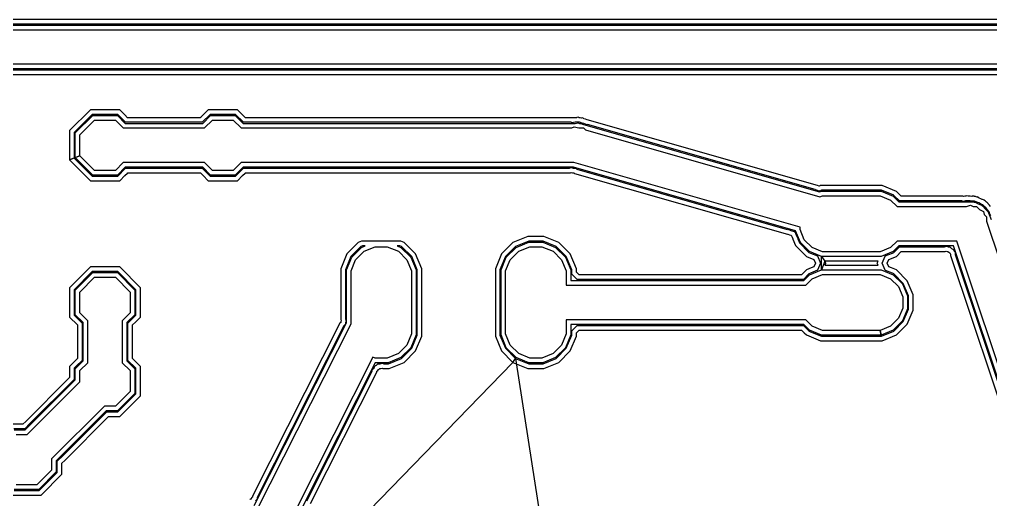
# Model space of a CAD drawing. Extents: x -122 to 0, y 0 to 97.
# Drawn here: x -78.97 to -47.57, y 81.89 to 97.41 of the extents above; entities that cross this region are included whole.
import ezdxf

# ---------------------------------------------------------------- set-up
doc = ezdxf.new("R2010")
doc.units = 0
doc.layers.add('milling', color=1, linetype='CONTINUOUS')
doc.layers.add('rapid_move', color=62, linetype='CONTINUOUS')

msp = doc.modelspace()

# ---------------------------------------------------------------- linework, layer by layer
at = {"layer": 'milling'}
for p, q in [((-36.6525, 97.4119), (-93.2379, 97.4119)), ((-93.3092, 97.2287), (-36.6889, 97.2287)), ((-93.2042, 97.0787), (-36.5985, 97.0787)), ((-36.6824, 97.2619), (-93.1844, 97.2619)), ((-37.3887, 95.9612), (-93.0113, 95.9612)), ((-37.5387, 95.8112), (-92.9216, 95.8112)), ((-92.6449, 95.7779), (-37.749, 95.7779)), ((-92.6827, 95.6279), (-37.8111, 95.6279)), ((-76.6745, 94.4909), (-77.3459, 93.8195)), ((-76.6124, 94.3409), (-77.1959, 93.7574)), ((-77.1627, 93.7437), (-76.5987, 94.3077)), ((-75.7253, 94.4909), (-76.6745, 94.4909)), ((-75.7874, 94.3409), (-76.6124, 94.3409)), ((-76.5987, 94.3077), (-75.8012, 94.3077)), ((-75.8012, 94.3077), (-75.5472, 94.0537)), ((-75.5336, 94.0869), (-75.7874, 94.3409)), ((-75.5606, 94.3262), (-75.7253, 94.4909)), ((-75.5606, 94.3261), (-75.5606, 94.3262)), ((-75.4714, 94.2369), (-75.5606, 94.3261)), ((-73.2447, 94.2369), (-75.4714, 94.2369)), ((-73.1184, 94.2369), (-73.2447, 94.2369)), ((-73.1135, 94.2419), (-73.1184, 94.2369)), ((-73.0292, 94.3261), (-73.1135, 94.2419)), ((-72.8024, 94.3409), (-73.0562, 94.0869)), ((-73.0427, 94.0537), (-72.7887, 94.3077)), ((-72.8645, 94.4909), (-73.0292, 94.3262)), ((-73.0292, 94.3262), (-73.0292, 94.3261)), ((-71.9153, 94.4909), (-72.8645, 94.4909)), ((-71.9774, 94.3409), (-72.8024, 94.3409)), ((-72.7887, 94.3077), (-71.9912, 94.3077)), ((-71.9912, 94.3077), (-71.7372, 94.0537)), ((-71.7236, 94.0869), (-71.9774, 94.3409)), ((-71.7506, 94.3262), (-71.9153, 94.4909)), ((-71.7506, 94.3261), (-71.7506, 94.3262)), ((-71.6614, 94.2369), (-71.7506, 94.3261)), ((-61.073, 94.2369), (-71.6614, 94.2369)), ((-61.0652, 94.2307), (-61.073, 94.2369)), ((-61.0112, 94.2369), (-61.0652, 94.2307)), ((-60.9567, 94.2369), (-61.0112, 94.2369)), ((-60.9497, 94.244), (-60.9567, 94.2369)), ((-60.8905, 94.2508), (-60.9497, 94.244)), ((-60.8767, 94.2369), (-60.8905, 94.2508)), ((-60.8351, 94.2369), (-60.8767, 94.2369)), ((-60.7947, 94.2254), (-60.8351, 94.2369)), ((-60.7776, 94.235), (-60.7947, 94.2254)), ((-60.7232, 94.2125), (-60.7776, 94.235)), ((-60.7184, 94.2036), (-60.7232, 94.2125)), ((-60.6657, 94.1886), (-60.7184, 94.2036)), ((-77.0127, 93.6816), (-76.5366, 94.1577)), ((-76.5366, 94.1577), (-75.8633, 94.1577)), ((-75.8633, 94.1577), (-75.6093, 93.9037)), ((-75.6093, 93.9037), (-72.9806, 93.9037)), ((-75.5472, 94.0537), (-73.0427, 94.0537)), ((-75.5335, 94.0869), (-75.5336, 94.0869)), ((-73.3068, 94.0869), (-75.5335, 94.0869)), ((-73.0562, 94.0869), (-73.3068, 94.0869)), ((-72.9806, 93.9037), (-72.7266, 94.1577)), ((-72.7266, 94.1577), (-72.7266, 94.1577)), ((-72.7266, 94.1577), (-72.0533, 94.1577)), ((-72.0533, 94.1577), (-71.7993, 93.9037)), ((-71.7993, 93.9037), (-61.1047, 93.9037)), ((-71.7372, 94.0537), (-61.0008, 94.0537)), ((-71.7235, 94.0869), (-71.7236, 94.0869)), ((-61.1253, 94.0869), (-71.7235, 94.0869)), ((-61.1098, 94.0746), (-61.1253, 94.0869)), ((-61.0027, 94.0869), (-61.1098, 94.0746)), ((-61.1047, 93.9037), (-61.029, 93.9458)), ((-61.029, 93.9458), (-60.8816, 93.9037)), ((-60.8946, 94.0869), (-61.0027, 94.0869)), ((-61.0008, 94.0537), (-60.9008, 94.0652)), ((-60.9008, 94.0652), (-60.8606, 94.0537)), ((-60.8561, 94.0869), (-60.8946, 94.0869)), ((-60.8816, 93.9037), (-60.7285, 93.9037)), ((-60.8606, 94.0537), (-60.8189, 94.0537)), ((-60.7762, 94.0641), (-60.8561, 94.0869)), ((-60.8189, 94.0537), (-60.7264, 94.0153)), ((-60.7154, 94.0468), (-60.7762, 94.0641)), ((-60.7285, 93.9037), (-60.6673, 93.8424)), ((-60.7264, 94.0153), (-53.0967, 91.8353)), ((-60.616, 94.0055), (-60.7154, 94.0468)), ((-60.6159, 94.1679), (-60.6657, 94.1886)), ((-60.5976, 94.0131), (-60.616, 94.0055)), ((-60.6067, 94.1717), (-60.6159, 94.1679)), ((-53.1663, 92.0459), (-60.6067, 94.1717)), ((-53.2434, 91.9119), (-60.5976, 94.0131)), ((-77.3459, 93.8195), (-77.3459, 92.8703)), ((-77.1959, 93.7574), (-77.1959, 92.9324)), ((-77.1627, 92.9462), (-77.1627, 93.7437)), ((-77.0127, 93.0083), (-77.0127, 93.6816)), ((-60.6673, 93.8424), (-53.0876, 91.6767)), ((-77.0127, 93.0083), (-77.3459, 92.8703)), ((-77.3459, 92.8703), (-77.1627, 92.9462)), ((-77.1627, 92.9462), (-77.0127, 93.0083)), ((-76.5987, 92.3822), (-77.1627, 92.9462)), ((-76.5366, 92.5322), (-77.0127, 93.0083)), ((-77.3459, 92.8703), (-76.6745, 92.1989)), ((-77.1959, 92.9324), (-76.6124, 92.3489)), ((-75.6093, 92.7862), (-75.8633, 92.5322)), ((-75.5472, 92.6362), (-75.8012, 92.3822)), ((-72.9806, 92.7862), (-75.6093, 92.7862)), ((-73.0427, 92.6362), (-75.5472, 92.6362)), ((-72.7887, 92.3822), (-73.0427, 92.6362)), ((-72.7266, 92.5322), (-72.9806, 92.7862)), ((-71.7993, 92.7862), (-72.0533, 92.5322)), ((-71.7372, 92.6362), (-71.9912, 92.3822)), ((-61.0381, 92.7862), (-71.7993, 92.7862)), ((-61.0592, 92.6362), (-71.7372, 92.6362)), ((-53.8757, 90.5838), (-61.0592, 92.6362)), ((-53.7303, 90.6982), (-61.0381, 92.7862)), ((-76.6124, 92.3489), (-75.7874, 92.3489)), ((-75.8012, 92.3822), (-76.5987, 92.3822)), ((-75.8633, 92.5322), (-76.5366, 92.5322)), ((-75.7874, 92.3489), (-75.5336, 92.6029)), ((-75.7253, 92.1989), (-75.5606, 92.3636)), ((-75.5606, 92.3637), (-75.4763, 92.4479)), ((-75.5606, 92.3636), (-75.5606, 92.3637)), ((-75.5336, 92.6029), (-75.283, 92.6029)), ((-75.4763, 92.4479), (-75.4714, 92.4529)), ((-75.4714, 92.4529), (-75.3451, 92.4529)), ((-75.3451, 92.4529), (-73.1184, 92.4529)), ((-75.283, 92.6029), (-73.0563, 92.6029)), ((-73.1184, 92.4529), (-73.0292, 92.3637)), ((-73.0563, 92.6029), (-73.0562, 92.6029)), ((-73.0562, 92.6029), (-72.8024, 92.3489)), ((-73.0292, 92.3637), (-73.0292, 92.3636)), ((-73.0292, 92.3636), (-72.8645, 92.1989)), ((-72.8024, 92.3489), (-71.9774, 92.3489)), ((-71.9912, 92.3822), (-72.7887, 92.3822)), ((-72.0533, 92.5322), (-72.7266, 92.5322)), ((-71.9774, 92.3489), (-71.7236, 92.6029)), ((-71.9153, 92.1989), (-71.7506, 92.3636)), ((-71.7506, 92.3637), (-71.6663, 92.4479)), ((-71.7506, 92.3636), (-71.7506, 92.3637)), ((-71.7236, 92.6029), (-71.473, 92.6029)), ((-71.6663, 92.4479), (-71.6614, 92.4529)), ((-71.6614, 92.4529), (-71.5351, 92.4529)), ((-71.5351, 92.4529), (-61.1457, 92.4529)), ((-71.473, 92.6029), (-61.1847, 92.6029)), ((-61.1847, 92.6029), (-61.1437, 92.6257)), ((-61.1457, 92.4529), (-61.1251, 92.4644)), ((-61.1437, 92.6257), (-61.0639, 92.6029)), ((-61.1251, 92.4644), (-61.0848, 92.4529)), ((-61.0848, 92.4529), (-61.0431, 92.4529)), ((-61.0639, 92.6029), (-60.981, 92.6029)), ((-61.0431, 92.4529), (-61.0265, 92.4362)), ((-61.0265, 92.4362), (-54.1328, 90.4666)), ((-60.981, 92.6029), (-60.9479, 92.5697)), ((-60.9479, 92.5697), (-54.1419, 90.6252)), ((-76.6745, 92.1989), (-75.7253, 92.1989)), ((-72.8645, 92.1989), (-71.9153, 92.1989)), ((-53.1645, 92.0451), (-53.1663, 92.0459)), ((-53.164, 92.0445), (-53.1645, 92.0451)), ((-53.1631, 92.0445), (-53.164, 92.0445)), ((-53.1162, 92.0253), (-53.1631, 92.0445)), ((-53.1074, 92.029), (-53.1162, 92.0253)), ((-53.098, 92.0263), (-53.1074, 92.029)), ((-53.0653, 92.0445), (-53.098, 92.0263)), ((-51.0693, 92.0445), (-53.0653, 92.0445)), ((-50.6138, 91.8559), (-51.0693, 92.0445)), ((-53.2261, 91.8945), (-53.2434, 91.9119)), ((-53.1927, 91.8945), (-53.2261, 91.8945)), ((-53.1155, 91.8629), (-53.1927, 91.8945)), ((-53.098, 91.8703), (-53.1155, 91.8629)), ((-53.0795, 91.865), (-53.098, 91.8703)), ((-53.0967, 91.8353), (-53.0341, 91.8613)), ((-53.0876, 91.6767), (-53.0043, 91.7113)), ((-53.0265, 91.8945), (-53.0795, 91.865)), ((-53.0341, 91.8613), (-51.1058, 91.8613)), ((-51.0992, 91.8945), (-53.0265, 91.8945)), ((-53.0043, 91.7113), (-51.1356, 91.7113)), ((-51.1356, 91.7113), (-50.8025, 91.5733)), ((-51.1058, 91.8613), (-50.7176, 91.7005)), ((-50.6987, 91.7287), (-51.0992, 91.8945)), ((-50.7176, 91.7005), (-50.5308, 91.5137)), ((-50.6941, 91.724), (-50.6987, 91.7287)), ((-50.517, 91.5469), (-50.6941, 91.724)), ((-50.5441, 91.7861), (-50.6138, 91.8559)), ((-50.4549, 91.6969), (-50.5441, 91.7861)), ((-48.4651, 91.6969), (-50.4549, 91.6969)), ((-48.4409, 91.6848), (-48.4651, 91.6969)), ((-48.4047, 91.6969), (-48.4409, 91.6848)), ((-48.3662, 91.6969), (-48.4047, 91.6969)), ((-48.3571, 91.7061), (-48.3662, 91.6969)), ((-48.2907, 91.7014), (-48.3571, 91.7061)), ((-48.2863, 91.6969), (-48.2907, 91.7014)), ((-48.2285, 91.6969), (-48.2863, 91.6969)), ((-48.171, 91.6928), (-48.2285, 91.6969)), ((-48.1663, 91.6969), (-48.171, 91.6928)), ((-48.099, 91.6969), (-48.1663, 91.6969)), ((-48.0905, 91.687), (-48.099, 91.6969)), ((-48.052, 91.6843), (-48.0905, 91.687)), ((-50.8025, 91.5733), (-50.5929, 91.3637)), ((-50.5308, 91.5137), (-48.375, 91.5137)), ((-48.5006, 91.5469), (-50.517, 91.5469)), ((-48.4523, 91.5228), (-48.5006, 91.5469)), ((-48.3802, 91.5469), (-48.4523, 91.5228)), ((-48.3484, 91.5469), (-48.3802, 91.5469)), ((-48.375, 91.5137), (-48.3504, 91.5219)), ((-48.3505, 91.3637), (-48.217, 91.4082)), ((-48.3504, 91.5219), (-48.235, 91.5137)), ((-48.2335, 91.5469), (-48.3484, 91.5469)), ((-48.235, 91.5137), (-48.1189, 91.5137)), ((-48.1631, 91.5419), (-48.2335, 91.5469)), ((-48.217, 91.4082), (-48.1281, 91.3637)), ((-48.1631, 91.5418), (-48.1631, 91.5419)), ((-48.0872, 91.5365), (-48.1631, 91.5418)), ((-48.1189, 91.5137), (-48.0949, 91.5037)), ((-48.0949, 91.5037), (-48.069, 91.5019)), ((-48.0171, 91.5073), (-48.0872, 91.5365)), ((-48.069, 91.5019), (-47.9656, 91.4501)), ((-48.0169, 91.6697), (-48.052, 91.6843)), ((-48.0168, 91.5074), (-48.0171, 91.5073)), ((-48.0048, 91.6747), (-48.0169, 91.6697)), ((-47.9521, 91.4806), (-48.0168, 91.5074)), ((-47.945, 91.6448), (-48.0048, 91.6747)), ((-47.9656, 91.4501), (-47.8585, 91.4058)), ((-47.8577, 91.4335), (-47.9521, 91.4806)), ((-47.9426, 91.6389), (-47.945, 91.6448)), ((-47.8882, 91.6164), (-47.9426, 91.6389)), ((-47.8376, 91.5911), (-47.8882, 91.6164)), ((-47.8585, 91.4058), (-47.8402, 91.3874)), ((-47.8205, 91.4148), (-47.8577, 91.4335)), ((-47.8402, 91.3874), (-47.8169, 91.3758)), ((-47.8318, 91.5931), (-47.8376, 91.5911)), ((-47.77, 91.5675), (-47.8318, 91.5931)), ((-47.7971, 91.3914), (-47.8205, 91.4148)), ((-47.8169, 91.3758), (-47.7409, 91.2881)), ((-47.7167, 91.3111), (-47.7971, 91.3914)), ((-47.766, 91.5553), (-47.77, 91.5675)), ((-47.7318, 91.5382), (-47.766, 91.5553)), ((-47.7046, 91.511), (-47.7318, 91.5382)), ((-47.6915, 91.511), (-47.7046, 91.511)), ((-47.6471, 91.4599), (-47.6915, 91.511)), ((-47.6471, 91.4535), (-47.6471, 91.4599)), ((-47.6058, 91.4122), (-47.6471, 91.4535)), ((-47.5685, 91.3692), (-47.6058, 91.4122)), ((-50.5929, 91.3637), (-48.3505, 91.3637)), ((-48.1281, 91.3637), (-48.0285, 91.3637)), ((-48.0285, 91.3637), (-47.929, 91.2641)), ((-47.929, 91.2641), (-47.8031, 91.2012)), ((-47.8031, 91.2012), (-47.7717, 91.1068)), ((-47.7717, 91.1068), (-47.7012, 91.0364)), ((-47.7409, 91.2881), (-47.6591, 91.2064)), ((-47.6703, 91.2575), (-47.7167, 91.3111)), ((-47.6703, 91.2574), (-47.6703, 91.2575)), ((-47.6205, 91.2001), (-47.6703, 91.2574)), ((-47.6591, 91.2064), (-47.6493, 91.1825)), ((-47.6493, 91.1825), (-47.6321, 91.1628)), ((-47.6321, 91.1628), (-47.5954, 91.0525)), ((-47.6082, 91.1703), (-47.6205, 91.2001)), ((-47.6082, 91.1702), (-47.6082, 91.1703)), ((-47.5927, 91.1329), (-47.6082, 91.1702)), ((-47.5915, 91.1299), (-47.5927, 91.1329)), ((-47.5645, 91.065), (-47.5915, 91.1299)), ((-47.7012, 91.0364), (-47.7012, 90.8955)), ((-47.7012, 90.8955), (-45.2317, 83.4868)), ((-47.5954, 91.0525), (-47.5512, 90.946)), ((-54.1419, 90.6252), (-54.1236, 90.6328)), ((-54.1328, 90.4666), (-54.1236, 90.4704)), ((-54.1236, 90.6328), (-54.0243, 90.5916)), ((-54.1236, 90.4704), (-54.0737, 90.4497)), ((-54.0737, 90.4497), (-54.0211, 90.4347)), ((-54.0243, 90.5916), (-53.9202, 90.5619)), ((-54.0211, 90.4347), (-54.0163, 90.4259)), ((-53.9202, 90.5619), (-53.9106, 90.5445)), ((-53.9106, 90.5445), (-53.8922, 90.5369)), ((-53.8922, 90.5369), (-53.8511, 90.4375)), ((-53.7195, 90.2066), (-53.8757, 90.5838)), ((-53.8511, 90.4375), (-53.7985, 90.343)), ((-53.7303, 90.6246), (-53.7303, 90.6982)), ((-53.5923, 90.2915), (-53.7303, 90.6246)), ((-68.0123, 90.2011), (-68.3811, 89.8323)), ((-67.9033, 90.2462), (-68.0123, 90.2011)), ((-66.6365, 90.2462), (-67.9033, 90.2462)), ((-66.5275, 90.2011), (-66.6365, 90.2462)), ((-66.1587, 89.8323), (-66.5275, 90.2011)), ((-63.0123, 90.2011), (-63.3811, 89.8323)), ((-62.5306, 90.4005), (-63.0123, 90.2011)), ((-62.5008, 90.2505), (-62.9275, 90.0738)), ((-62.9086, 90.0457), (-62.4942, 90.2173)), ((-62.0092, 90.4005), (-62.5306, 90.4005)), ((-62.039, 90.2505), (-62.5008, 90.2505)), ((-62.4942, 90.2173), (-62.0457, 90.2173)), ((-62.0457, 90.2173), (-61.6313, 90.0457)), ((-61.6124, 90.0738), (-62.039, 90.2505)), ((-61.5275, 90.2011), (-62.0092, 90.4005)), ((-61.1587, 89.8323), (-61.5275, 90.2011)), ((-54.0163, 90.4259), (-54.007, 90.4221)), ((-54.007, 90.4221), (-53.9863, 90.372)), ((-53.9863, 90.372), (-53.9598, 90.3244)), ((-53.9598, 90.3244), (-53.9626, 90.3147)), ((-53.9626, 90.3147), (-53.8749, 90.1028)), ((-53.7985, 90.343), (-53.804, 90.3238)), ((-53.804, 90.3238), (-53.7476, 90.1876)), ((-53.7476, 90.1876), (-53.4411, 89.8811)), ((-53.4223, 89.9094), (-53.7195, 90.2066)), ((-53.3374, 90.0366), (-53.5923, 90.2915)), ((-50.5929, 90.2462), (-50.8025, 90.0366)), ((-48.6626, 90.2462), (-50.5929, 90.2462)), ((-46.2787, 83.0944), (-48.6626, 90.2462)), ((-68.3811, 89.8323), (-68.5805, 89.3506)), ((-67.9275, 90.0738), (-68.2538, 89.7475)), ((-68.2257, 89.7286), (-67.9086, 90.0457)), ((-68.0985, 89.6436), (-67.8236, 89.9185)), ((-67.8734, 90.0962), (-67.9275, 90.0738)), ((-67.9086, 90.0457), (-67.7865, 90.0962)), ((-67.7865, 90.0962), (-67.8734, 90.0962)), ((-67.8236, 89.9185), (-67.4644, 90.0673)), ((-67.4644, 90.0673), (-67.0755, 90.0673)), ((-67.0755, 90.0673), (-66.7163, 89.9185)), ((-66.6664, 90.0962), (-66.7534, 90.0962)), ((-66.7534, 90.0962), (-66.6313, 90.0457)), ((-66.7163, 89.9185), (-66.4414, 89.6436)), ((-66.6124, 90.0738), (-66.6664, 90.0962)), ((-66.6313, 90.0457), (-66.3142, 89.7286)), ((-66.286, 89.7475), (-66.6124, 90.0738)), ((-65.9593, 89.3506), (-66.1587, 89.8323)), ((-63.3811, 89.8323), (-63.5805, 89.3506)), ((-62.9275, 90.0738), (-63.2538, 89.7475)), ((-63.2257, 89.7286), (-62.9086, 90.0457)), ((-63.0985, 89.6436), (-62.8236, 89.9185)), ((-62.8236, 89.9185), (-62.4644, 90.0673)), ((-62.4644, 90.0673), (-62.0755, 90.0673)), ((-62.0755, 90.0673), (-61.7163, 89.9185)), ((-61.7163, 89.9185), (-61.4414, 89.6436)), ((-61.6313, 90.0457), (-61.3142, 89.7286)), ((-61.286, 89.7475), (-61.6124, 90.0738)), ((-60.9593, 89.3506), (-61.1587, 89.8323)), ((-53.8749, 90.1028), (-53.526, 89.7539)), ((-53.4411, 89.8811), (-53.3951, 89.862)), ((-53.0341, 89.7486), (-53.4223, 89.9094)), ((-53.3951, 89.862), (-53.395, 89.8621)), ((-53.395, 89.8621), (-53.169, 89.7683)), ((-53.0043, 89.8986), (-53.3374, 90.0366)), ((-51.1356, 89.8986), (-53.0043, 89.8986)), ((-50.8025, 90.0366), (-51.1356, 89.8986)), ((-50.7176, 89.9094), (-51.1058, 89.7486)), ((-50.9761, 89.7662), (-50.7448, 89.8621)), ((-50.7448, 89.8621), (-50.7447, 89.862)), ((-50.7447, 89.862), (-50.6987, 89.8811)), ((-50.5308, 90.0962), (-50.7176, 89.9094)), ((-50.6987, 89.8811), (-50.517, 90.0629)), ((-50.6138, 89.7539), (-50.4549, 89.9129)), ((-48.7708, 90.0962), (-50.5308, 90.0962)), ((-50.517, 90.0629), (-50.2665, 90.0629)), ((-50.4549, 89.9129), (-50.3286, 89.9129)), ((-50.3286, 89.9129), (-49.0372, 89.9129)), ((-50.2665, 90.0629), (-49.0617, 90.0629)), ((-49.0617, 90.0629), (-48.9894, 90.087)), ((-49.0372, 89.9129), (-49.0009, 89.925)), ((-49.0009, 89.925), (-48.9768, 89.9129)), ((-48.9894, 90.087), (-48.9413, 90.0629)), ((-48.9768, 89.9129), (-48.9495, 89.9129)), ((-48.9495, 89.9129), (-48.9223, 89.8857)), ((-48.9413, 90.0629), (-48.8874, 90.0629)), ((-48.9223, 89.8857), (-48.8881, 89.8686)), ((-48.8881, 89.8686), (-48.8796, 89.8429)), ((-48.8874, 90.0629), (-48.8336, 90.0091)), ((-48.8796, 89.8429), (-48.8603, 89.8237)), ((-48.8603, 89.8237), (-48.8603, 89.7851)), ((-48.8336, 90.0091), (-48.7654, 89.975)), ((-46.4287, 83.0699), (-48.7708, 90.0962)), ((-48.7654, 89.975), (-48.7484, 89.9238)), ((-48.7484, 89.9238), (-48.7103, 89.8858)), ((-48.7103, 89.8858), (-48.7103, 89.8097)), ((-48.7103, 89.8097), (-46.5, 83.1787)), ((-68.2538, 89.7475), (-68.4305, 89.3208)), ((-68.3973, 89.3142), (-68.2257, 89.7286)), ((-68.2473, 89.2844), (-68.0985, 89.6436)), ((-66.4414, 89.6436), (-66.2926, 89.2844)), ((-66.3142, 89.7286), (-66.1426, 89.3142)), ((-66.1093, 89.3208), (-66.286, 89.7475)), ((-63.2538, 89.7475), (-63.4305, 89.3208)), ((-63.3973, 89.3142), (-63.2257, 89.7286)), ((-63.2473, 89.2844), (-63.0985, 89.6436)), ((-61.4414, 89.6436), (-61.2926, 89.2844)), ((-61.3142, 89.7286), (-61.1426, 89.3142)), ((-61.1093, 89.3208), (-61.286, 89.7475)), ((-53.526, 89.7539), (-53.2785, 89.6515)), ((-53.2785, 89.6515), (-53.2303, 89.5349)), ((-53.2303, 89.5349), (-53.2785, 89.4182)), ((-53.169, 89.7683), (-53.1637, 89.7662)), ((-53.1637, 89.7662), (-53.0679, 89.5348)), ((-53.0679, 89.5347), (-53.1613, 89.3096)), ((-53.0679, 89.5348), (-53.068, 89.5348)), ((-53.068, 89.5348), (-53.0679, 89.5347)), ((-51.1058, 89.7486), (-53.0341, 89.7486)), ((-53.0341, 89.7486), (-52.932, 89.5986)), ((-53.0341, 89.3213), (-53.0341, 89.7486)), ((-52.932, 89.5986), (-53.0341, 89.3213)), ((-52.932, 89.5986), (-52.9071, 89.5386)), ((-51.2078, 89.5986), (-52.932, 89.5986)), ((-52.9094, 89.5255), (-52.9318, 89.4713)), ((-52.9055, 89.5347), (-52.9094, 89.5255)), ((-52.9071, 89.5386), (-52.9055, 89.5347)), ((-51.2343, 89.5347), (-51.2078, 89.5986)), ((-51.208, 89.4713), (-51.2343, 89.5347)), ((-51.0719, 89.5348), (-50.9786, 89.7599)), ((-51.0719, 89.5347), (-51.0718, 89.5348)), ((-51.0718, 89.5348), (-51.0719, 89.5348)), ((-50.976, 89.3034), (-51.0719, 89.5347)), ((-50.9786, 89.7599), (-50.9761, 89.7662)), ((-50.9095, 89.5348), (-50.9082, 89.538)), ((-50.9089, 89.5336), (-50.9095, 89.5348)), ((-50.8613, 89.4182), (-50.9089, 89.5336)), ((-50.9082, 89.538), (-50.8613, 89.6515)), ((-50.8613, 89.6515), (-50.6138, 89.7539)), ((-48.8603, 89.7851), (-46.6312, 83.0978)), ((-76.6745, 89.4109), (-77.3459, 88.7395)), ((-76.6124, 89.2609), (-77.1959, 88.6774)), ((-77.1627, 88.6637), (-76.5987, 89.2277)), ((-75.7253, 89.4109), (-76.6745, 89.4109)), ((-75.7874, 89.2609), (-76.6124, 89.2609)), ((-76.5987, 89.2277), (-75.8012, 89.2277)), ((-75.8012, 89.2277), (-75.2372, 88.6637)), ((-75.2039, 88.6774), (-75.7874, 89.2609)), ((-75.0539, 88.7395), (-75.7253, 89.4109)), ((-68.5805, 89.3506), (-68.5805, 87.7097)), ((-68.4305, 89.3208), (-68.4305, 87.7337)), ((-68.3973, 87.6054), (-68.3973, 89.3142)), ((-68.2473, 87.5696), (-68.2473, 89.2844)), ((-66.2926, 89.2844), (-66.2926, 87.2455)), ((-66.1426, 89.3142), (-66.1426, 87.2157)), ((-66.1093, 87.209), (-66.1093, 89.3208)), ((-65.9593, 87.1792), (-65.9593, 89.3506)), ((-63.5805, 89.3506), (-63.5805, 87.1793)), ((-63.4305, 89.3208), (-63.4305, 87.2091)), ((-63.3973, 87.2157), (-63.3973, 89.3142)), ((-63.2473, 87.2455), (-63.2473, 89.2844)), ((-61.2926, 89.2844), (-61.2926, 88.8237)), ((-61.1426, 89.3142), (-61.1426, 88.9737)), ((-61.1093, 89.184), (-61.1093, 89.3208)), ((-60.9322, 89.0069), (-61.1093, 89.184)), ((-60.9593, 89.2461), (-60.9593, 89.3506)), ((-60.8701, 89.1569), (-60.9593, 89.2461)), ((-53.526, 89.3159), (-53.6849, 89.1569)), ((-53.4411, 89.1887), (-53.6228, 89.0069)), ((-53.3698, 89.3805), (-53.526, 89.3159)), ((-53.3952, 89.2077), (-53.4411, 89.1887)), ((-53.4223, 89.1605), (-53.0341, 89.3213)), ((-53.1638, 89.3034), (-53.3952, 89.2076)), ((-53.3952, 89.2076), (-53.3952, 89.2077)), ((-53.2785, 89.4182), (-53.3698, 89.3805)), ((-53.1613, 89.3096), (-53.1638, 89.3034)), ((-53.0341, 89.3213), (-51.1058, 89.3213)), ((-52.9318, 89.4713), (-51.208, 89.4713)), ((-51.1058, 89.3213), (-50.7176, 89.1605)), ((-50.971, 89.3014), (-50.976, 89.3034)), ((-50.7446, 89.2076), (-50.971, 89.3014)), ((-50.7748, 89.3825), (-50.8613, 89.4182)), ((-50.6138, 89.3159), (-50.7748, 89.3825)), ((-50.6987, 89.1887), (-50.7446, 89.2077)), ((-50.7446, 89.2077), (-50.7446, 89.2076)), ((-50.3921, 88.8821), (-50.6987, 89.1887)), ((-50.2649, 88.967), (-50.6138, 89.3159)), ((-77.0127, 88.6016), (-76.5366, 89.0777)), ((-76.5366, 89.0777), (-75.8633, 89.0777)), ((-75.8633, 89.0777), (-75.3872, 88.6016)), ((-61.1426, 88.9737), (-53.6091, 88.9737)), ((-53.8733, 89.0069), (-60.9322, 89.0069)), ((-53.8112, 89.1569), (-60.8701, 89.1569)), ((-53.6228, 89.0069), (-53.8733, 89.0069)), ((-53.6849, 89.1569), (-53.8112, 89.1569)), ((-53.6091, 88.9737), (-53.4223, 89.1605)), ((-53.547, 88.8237), (-53.3374, 89.0333)), ((-53.3374, 89.0333), (-53.0043, 89.1713)), ((-53.0043, 89.1713), (-51.1356, 89.1713)), ((-51.1356, 89.1713), (-50.8025, 89.0333)), ((-50.8025, 89.0333), (-50.5476, 88.7784)), ((-50.7176, 89.1605), (-50.4204, 88.8633)), ((-50.4204, 88.8633), (-50.2596, 88.4751)), ((-50.2263, 88.4816), (-50.3921, 88.8821)), ((-50.0763, 88.5115), (-50.2649, 88.967)), ((-77.3459, 88.7395), (-77.3459, 87.7903)), ((-77.1959, 88.6774), (-77.1959, 88.6774)), ((-77.1959, 88.6774), (-77.1959, 87.8524)), ((-77.1627, 87.8662), (-77.1627, 88.6637)), ((-77.0127, 87.9283), (-77.0127, 88.6016)), ((-75.3872, 88.6016), (-75.3872, 87.9283)), ((-75.2372, 88.6637), (-75.2372, 87.8662)), ((-75.2039, 87.8524), (-75.2039, 88.6774)), ((-75.0539, 87.7903), (-75.0539, 88.7395)), ((-61.2926, 88.8237), (-53.547, 88.8237)), ((-50.5476, 88.7784), (-50.4096, 88.4453)), ((-50.4096, 88.4453), (-50.4096, 88.0846)), ((-50.2596, 88.4751), (-50.2596, 88.0548)), ((-50.2263, 88.0482), (-50.2263, 88.4816)), ((-50.0763, 88.0183), (-50.0763, 88.5115)), ((-76.7587, 87.6743), (-77.0127, 87.9283)), ((-75.3872, 87.9283), (-75.6412, 87.6743)), ((-50.4096, 88.0846), (-50.5476, 87.7515)), ((-50.2596, 88.0548), (-50.4204, 87.6666)), ((-50.3921, 87.6477), (-50.2263, 88.0482)), ((-50.2649, 87.5628), (-50.0763, 88.0183)), ((-77.3459, 87.7903), (-77.0919, 87.5363)), ((-77.1959, 87.8524), (-76.9419, 87.5984)), ((-76.9087, 87.6122), (-77.1627, 87.8662)), ((-76.9087, 86.3777), (-76.9087, 87.6122)), ((-76.7587, 86.3156), (-76.7587, 87.6743)), ((-75.6412, 87.6743), (-75.6412, 86.3156)), ((-75.2372, 87.8662), (-75.4912, 87.6122)), ((-75.4912, 87.6122), (-75.4912, 86.3777)), ((-75.4579, 87.5984), (-75.2808, 87.7755)), ((-75.3079, 87.5363), (-75.2187, 87.6255)), ((-75.2808, 87.7755), (-75.2039, 87.8524)), ((-75.2187, 87.6255), (-75.0539, 87.7903)), ((-71.3803, 81.7013), (-68.3973, 87.6054)), ((-68.5805, 87.622), (-68.6078, 87.5948)), ((-68.5805, 87.7097), (-68.5684, 87.6727)), ((-68.5684, 87.6727), (-68.5805, 87.6487)), ((-68.5805, 87.6487), (-68.5805, 87.622)), ((-68.4305, 87.7337), (-68.4065, 87.6605)), ((-68.4065, 87.6605), (-68.4305, 87.613)), ((-68.4305, 87.613), (-68.4305, 87.5599)), ((-53.547, 87.7062), (-61.2926, 87.7062)), ((-61.2926, 87.7062), (-61.2926, 87.2455)), ((-53.3374, 87.4966), (-53.547, 87.7062)), ((-50.5476, 87.7515), (-50.8025, 87.4966)), ((-50.4204, 87.6666), (-50.7176, 87.3694)), ((-50.6987, 87.3412), (-50.3921, 87.6477)), ((-77.0919, 87.5363), (-77.0919, 87.41)), ((-77.0919, 87.41), (-77.0919, 86.4535)), ((-76.9419, 87.5984), (-76.9419, 87.3479)), ((-76.9419, 87.3479), (-76.9419, 86.3914)), ((-75.4579, 86.6419), (-75.4579, 87.5984)), ((-75.3079, 86.5798), (-75.3079, 87.5363)), ((-68.6078, 87.5948), (-71.4343, 82.0005)), ((-71.288, 81.5513), (-68.2473, 87.5696)), ((-68.4847, 87.5058), (-71.2843, 81.9649)), ((-68.4305, 87.5599), (-68.4847, 87.5058)), ((-53.6091, 87.5562), (-61.1426, 87.5562)), ((-61.1426, 87.5562), (-61.1426, 87.2157)), ((-61.1093, 87.3458), (-60.9322, 87.5229)), ((-61.1093, 87.2091), (-61.1093, 87.3458)), ((-60.9593, 87.2837), (-60.8701, 87.3729)), ((-60.9322, 87.5229), (-60.6817, 87.5229)), ((-60.8701, 87.3729), (-60.7438, 87.3729)), ((-60.7438, 87.3729), (-53.6849, 87.3729)), ((-60.6817, 87.5229), (-53.6228, 87.5229)), ((-53.6849, 87.3729), (-53.5957, 87.2837)), ((-53.6228, 87.5229), (-53.4457, 87.3458)), ((-53.4223, 87.3694), (-53.6091, 87.5562)), ((-53.4457, 87.3458), (-53.4411, 87.3411)), ((-53.4411, 87.3411), (-53.0406, 87.1753)), ((-53.0341, 87.2086), (-53.4223, 87.3694)), ((-53.0043, 87.3586), (-53.3374, 87.4966)), ((-51.1356, 87.3586), (-53.0043, 87.3586)), ((-50.8025, 87.4966), (-51.1356, 87.3586)), ((-51.1058, 87.2086), (-51.1356, 87.3586)), ((-51.1356, 87.3586), (-51.1058, 87.2086)), ((-50.7176, 87.3694), (-51.1058, 87.2086)), ((-51.0992, 87.1753), (-50.6987, 87.3412)), ((-50.6138, 87.2139), (-50.2649, 87.5628)), ((-66.2926, 87.2455), (-66.4414, 86.8863)), ((-66.1426, 87.2157), (-66.3142, 86.8013)), ((-66.286, 86.7824), (-66.1093, 87.209)), ((-66.1587, 86.6975), (-65.9593, 87.1792)), ((-63.5805, 87.1793), (-63.3811, 86.6975)), ((-63.4305, 87.2091), (-63.2538, 86.7824)), ((-63.2257, 86.8013), (-63.3973, 87.2157)), ((-63.0985, 86.8863), (-63.2473, 87.2455)), ((-61.2926, 87.2455), (-61.4414, 86.8863)), ((-61.1426, 87.2157), (-61.3142, 86.8013)), ((-61.286, 86.7824), (-61.1093, 87.2091)), ((-61.1587, 86.6975), (-60.9593, 87.1792)), ((-60.9593, 87.1792), (-60.9593, 87.2837)), ((-53.5957, 87.2837), (-53.526, 87.2139)), ((-53.526, 87.2139), (-53.0705, 87.0253)), ((-53.0705, 87.0253), (-51.0693, 87.0253)), ((-53.0406, 87.1753), (-51.0992, 87.1753)), ((-51.1058, 87.2086), (-53.0341, 87.2086)), ((-51.1058, 87.2086), (-51.1058, 87.2086)), ((-51.0693, 87.0253), (-50.6138, 87.2139)), ((-66.4414, 86.8863), (-66.7163, 86.6114)), ((-66.3142, 86.8013), (-66.6313, 86.4842)), ((-66.6123, 86.456), (-66.286, 86.7824)), ((-66.5275, 86.3287), (-66.1587, 86.6975)), ((-63.3811, 86.6975), (-63.0123, 86.3287)), ((-63.2538, 86.7824), (-62.9274, 86.456)), ((-62.9086, 86.4842), (-63.2257, 86.8013)), ((-62.8236, 86.6114), (-63.0985, 86.8863)), ((-61.4414, 86.8863), (-61.7163, 86.6114)), ((-61.3142, 86.8013), (-61.6313, 86.4842)), ((-61.6124, 86.456), (-61.286, 86.7824)), ((-61.5275, 86.3287), (-61.1587, 86.6975)), ((-77.1811, 86.3643), (-77.3459, 86.1995)), ((-77.0919, 86.4535), (-77.1811, 86.3643)), ((-77.1627, 86.1237), (-76.9087, 86.3777)), ((-76.9419, 86.3914), (-77.119, 86.2143)), ((-75.4912, 86.3777), (-75.2372, 86.1237)), ((-75.4579, 86.3914), (-75.4579, 86.6419)), ((-75.2039, 86.1374), (-75.4579, 86.3914)), ((-75.3079, 86.4535), (-75.3079, 86.5798)), ((-75.0539, 86.1995), (-75.3079, 86.4535)), ((-67.539, 86.4935), (-70.0619, 81.5)), ((-67.4644, 86.4626), (-67.539, 86.4935)), ((-67.0755, 86.4626), (-67.4644, 86.4626)), ((-66.7163, 86.6114), (-67.0755, 86.4626)), ((-66.6313, 86.4842), (-67.0457, 86.3126)), ((-67.039, 86.2793), (-66.6123, 86.456)), ((-63.0123, 86.3287), (-62.9274, 86.456)), ((-62.9274, 86.456), (-62.5007, 86.2793)), ((-62.9274, 86.456), (-62.9274, 86.456)), ((-62.4942, 86.3126), (-62.9086, 86.4842)), ((-62.4644, 86.4626), (-62.8236, 86.6114)), ((-62.0755, 86.4626), (-62.4644, 86.4626)), ((-61.7163, 86.6114), (-62.0755, 86.4626)), ((-61.6313, 86.4842), (-62.0457, 86.3126)), ((-62.039, 86.2793), (-61.6124, 86.456)), ((-77.3459, 86.1995), (-77.3459, 85.8403)), ((-77.119, 86.2143), (-77.1959, 86.1374)), ((-77.1959, 86.1374), (-77.1959, 85.7782)), ((-77.1627, 85.7645), (-77.1627, 86.1237)), ((-77.0127, 86.0616), (-76.7587, 86.3156)), ((-77.0127, 85.7024), (-77.0127, 86.0616)), ((-75.6412, 86.3156), (-75.3872, 86.0616)), ((-75.3872, 86.0616), (-75.3872, 85.3883)), ((-75.2372, 86.1237), (-75.2372, 85.3262)), ((-75.2039, 85.3124), (-75.2039, 86.1374)), ((-75.0539, 85.2503), (-75.0539, 86.1995)), ((-67.4623, 86.3126), (-69.8551, 81.5767)), ((-69.6768, 81.8557), (-67.5582, 86.0491)), ((-67.5582, 86.1022), (-67.504, 86.1563)), ((-67.5582, 86.0491), (-67.5582, 86.1022)), ((-67.504, 86.1563), (-67.4693, 86.2251)), ((-67.4693, 86.2251), (-67.4186, 86.2417)), ((-67.0457, 86.3126), (-67.4623, 86.3126)), ((-67.4186, 86.2417), (-67.3811, 86.2793)), ((-67.4082, 86.0401), (-67.3808, 86.0674)), ((-67.4082, 86.0133), (-67.4082, 86.0401)), ((-67.3811, 86.2793), (-67.3043, 86.2793)), ((-67.3808, 86.0674), (-67.3634, 86.102)), ((-67.3634, 86.102), (-67.3379, 86.1103)), ((-67.3379, 86.1103), (-67.319, 86.1293)), ((-67.319, 86.1293), (-67.2803, 86.1293)), ((-67.3043, 86.2793), (-67.2312, 86.3033)), ((-67.2803, 86.1293), (-67.2434, 86.1414)), ((-67.2434, 86.1414), (-67.2195, 86.1293)), ((-67.2312, 86.3033), (-67.1837, 86.2793)), ((-67.2195, 86.1293), (-67.0092, 86.1293)), ((-67.1837, 86.2793), (-67.039, 86.2793)), ((-67.0092, 86.1293), (-66.5275, 86.3287)), ((-63.0123, 86.3287), (-62.5306, 86.1293)), ((-62.5306, 86.1293), (-62.0092, 86.1293)), ((-62.5007, 86.2793), (-62.039, 86.2793)), ((-62.0457, 86.3126), (-62.4942, 86.3126)), ((-62.0092, 86.1293), (-61.5275, 86.3287)), ((-78.7795, 84.1477), (-77.1627, 85.7645)), ((-77.3679, 85.8184), (-78.766, 84.4202)), ((-77.2191, 85.7551), (-78.616, 84.3581)), ((-77.3459, 85.8403), (-77.3679, 85.8184)), ((-77.1959, 85.7782), (-77.2191, 85.7551)), ((-69.5537, 81.7667), (-67.4082, 86.0133)), ((-78.7174, 83.9977), (-77.0127, 85.7024)), ((-75.3872, 85.3883), (-75.8633, 84.9122)), ((-75.2372, 85.3262), (-75.8012, 84.7622)), ((-75.7874, 84.7289), (-75.2039, 85.3124)), ((-75.7253, 84.5789), (-75.0539, 85.2503)), ((-76.2225, 84.9122), (-77.9272, 83.2075)), ((-75.8633, 84.9122), (-76.2225, 84.9122)), ((-76.1604, 84.7622), (-77.7772, 83.1454)), ((-77.5667, 83.3088), (-76.1466, 84.7289)), ((-77.5047, 83.1588), (-76.0845, 84.5789)), ((-75.8012, 84.7622), (-76.1604, 84.7622)), ((-76.1466, 84.7289), (-75.8961, 84.7289)), ((-76.0845, 84.5789), (-75.9582, 84.5789)), ((-75.9582, 84.5789), (-75.7253, 84.5789)), ((-75.8961, 84.7289), (-75.7874, 84.7289)), ((-78.8552, 84.3309), (-79.2145, 84.3309)), ((-78.7931, 84.1809), (-79.1524, 84.1809)), ((-78.766, 84.4201), (-78.8552, 84.3309)), ((-78.616, 84.358), (-78.7931, 84.1809)), ((-78.766, 84.4202), (-78.766, 84.4201)), ((-78.616, 84.3581), (-78.616, 84.358)), ((-79.1387, 84.1477), (-78.7795, 84.1477)), ((-79.0766, 83.9977), (-78.7174, 83.9977)), ((-77.9272, 83.2075), (-77.9272, 82.8483)), ((-77.7439, 83.1317), (-77.5668, 83.3088)), ((-77.5668, 83.3088), (-77.5667, 83.3088)), ((-77.7772, 83.1454), (-77.7772, 82.7862)), ((-77.7439, 82.7724), (-77.7439, 83.1317)), ((-77.5939, 83.0696), (-77.5047, 83.1588)), ((-77.5939, 82.7103), (-77.5939, 83.0696)), ((-77.9272, 82.8483), (-78.4033, 82.3722)), ((-77.7772, 82.7862), (-78.3412, 82.2222)), ((-78.3274, 82.1889), (-77.7439, 82.7724)), ((-78.2653, 82.0389), (-77.5939, 82.7103)), ((-78.4033, 82.3722), (-79.0766, 82.3722)), ((-79.2145, 82.0389), (-78.2653, 82.0389)), ((-78.3412, 82.2222), (-79.1387, 82.2222)), ((-79.1336, 82.1889), (-78.3274, 82.1889)), ((-71.4343, 81.9737), (-71.4617, 81.9464)), ((-71.4343, 82.0005), (-71.4343, 81.9737)), ((-71.2843, 81.9649), (-71.2843, 81.9116)), ((-71.5046, 81.9034), (-71.5235, 81.8845)), ((-71.4791, 81.9118), (-71.5046, 81.9034)), ((-71.4617, 81.9464), (-71.4791, 81.9118)), ((-71.2843, 81.9116), (-71.3387, 81.8573))]:
    msp.add_line(p, q, dxfattribs=at)
at = {"layer": 'rapid_move'}
for p, q in [((-62.9274, 86.456), (-61.8219, 79.3113)), ((-71.9774, 77.1089), (-63.0123, 86.3287))]:
    msp.add_line(p, q, dxfattribs=at)

doc.saveas('drawing.dxf')
